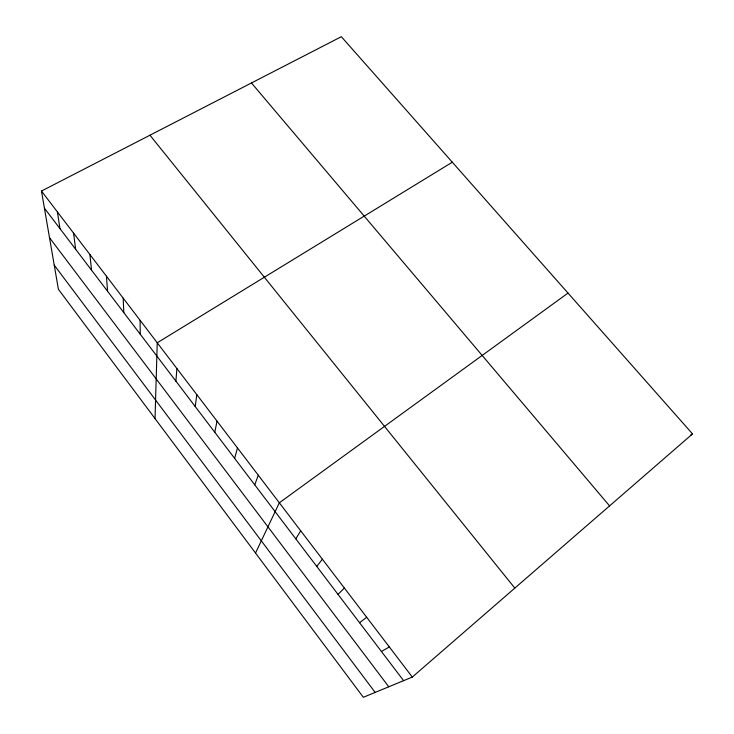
<?xml version="1.0" encoding="UTF-8"?>
<svg xmlns="http://www.w3.org/2000/svg" width="734" height="734" viewBox="0 0 734 734"><rect width="100%" height="100%" fill="white"/><g stroke="black" fill="none" stroke-linecap="round" stroke-linejoin="round"><path stroke-width="1.1" d="M155.03 418.582L157.241 342.778L452.309 162.205M175.912 381.148L176.894 368.532M195.226 406.553L196.813 394.644M214.796 432.298L217.016 421.123M234.632 458.401L237.495 447.969M254.744 484.853L258.267 475.192M255.524 553.051L279.333 502.799L568.015 293.077M295.802 538.857L300.701 530.801M316.758 566.428L322.382 559.216M338.016 594.384L344.374 588.035M412.306 677.069L692.529 433.904L341.338 36.7L41.471 191.051L58.39 289.269L363.33 697.3L412.306 677.069L41.471 191.051M359.568 622.735L366.688 617.276M690.621 435.134L692.529 433.904M381.432 651.489L389.332 646.948M251.459 82.96L609.569 505.891M149.947 135.212L514.818 588.108M44.425 208.19L403.608 680.657M49.508 237.715L388.772 686.785M54.233 265.139L375.157 692.41M57.435 211.97L59.94 228.604M73.584 233.137L75.63 249.248M89.915 254.551L91.511 270.121M106.448 276.213L107.559 291.242M123.184 298.142L123.807 312.611M140.111 320.327L140.231 334.218"/></g></svg>
